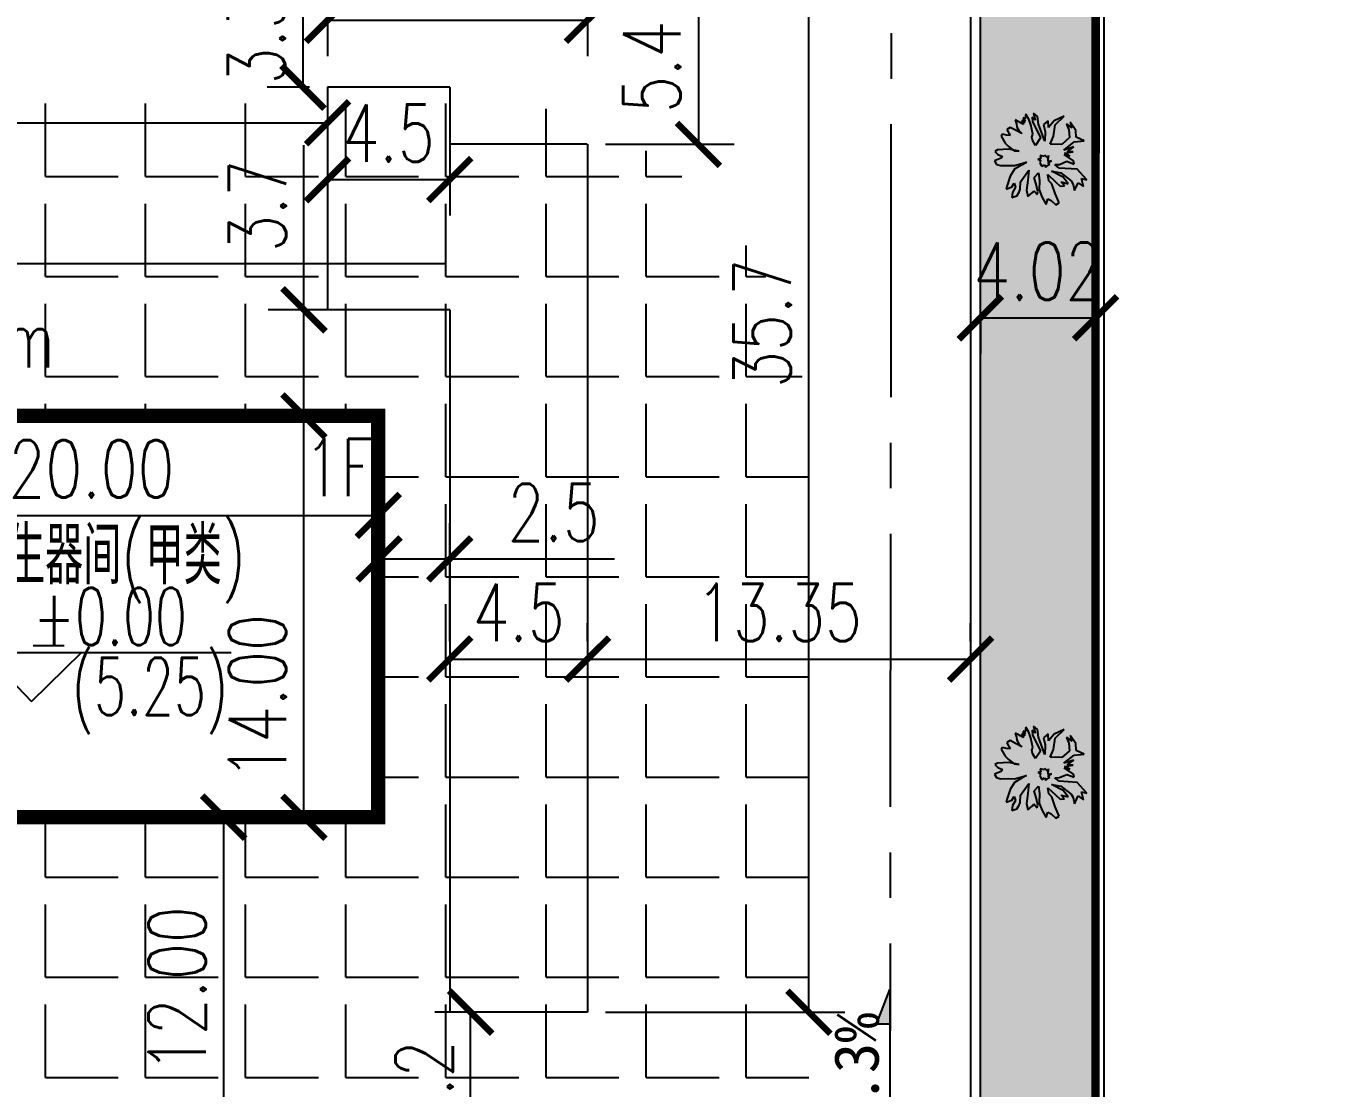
# Model space of a CAD drawing. Header units: millimetres. Extents: x 397874 to 6871063, y -8 to 5775840.
# Drawn here: x 429154.09 to 429199.26, y 2812781.55 to 2812818.61 of the extents above; entities that cross this region are included whole.
import ezdxf

# ---------------------------------------------------------------- set-up
doc = ezdxf.new("R2010")
doc.units = ezdxf.units.MM
doc.header["$LTSCALE"] = 1000
doc.linetypes.add('CENTER2', pattern=[28.575, 19.05, -3.175, 3.175, -3.175])
doc.linetypes.add('CONTINOUS', pattern=[0])
for name, color, linetype in [('_TCH_MASK', 7, 'Continuous'), ('GRASST', 62, 'Continuous'), ('T1', 92, 'Continuous'), ('居民地线', 2, 'Continuous')]:
    doc.layers.add(name, color=color, linetype=linetype)
doc.styles.add('DIM', font='txt')
doc.styles.add('dxfs', font='txt.shx', dxfattribs={"width": 0.7, "bigfont": 'dxfs.shx'})
doc.styles.add('HZTXT', font='txt.shx', dxfattribs={"width": 0.75, "bigfont": 'hzdx.shx'})
doc.styles.get("Standard").update_dxf_attribs({"font": 'txt', "bigfont": 'hzdx.shx'})
doc.dimstyles.new('ISO-25', dxfattribs={"dimtxt": 2, "dimasz": 0.75, "dimexe": 1.25, "dimexo": 0.625, "dimtad": 1, "dimdec": 1, "dimdsep": 46, "dimtxsty": 'HZTXT', "dimblk": 'ARCHTICK', "dimcen": 2.5, "dimadec": 0, "dimazin": 0, "dimtfac": 1, "dimtdec": 1, "dimtmove": 0, "dimatfit": 3, "dimldrblk": 'ARCHTICK', "dimfxl": 1, "dimarcsym": 0})

# ---------------------------------------------------------------- blocks, each defined once
blk = doc.blocks.new('_ArchTick')
at = {"color": 0, "linetype": 'ByBlock', "const_width": 0.15}
blk.add_lwpolyline([(-0.5, -0.5), (0.5, 0.5)], dxfattribs=at)
blk = doc.blocks.new('*D702')
at = {"color": 0, "linetype": 'CONTINOUS', "lineweight": -2, "transparency": 16777216}
for p, q in [((429146.373, 2812804.31), (429146.373, 2812800.277)), ((429166.373, 2812804.397), (429166.373, 2812800.277)), ((429146.373, 2812801.527), (429166.373, 2812801.527))]:
    blk.add_line(p, q, dxfattribs=at)
at = {"layer": 'Defpoints', "color": 0, "linetype": 'CONTINOUS', "transparency": 16777216}
for p in [(429146.373, 2812804.935), (429166.373, 2812805.022), (429166.373, 2812801.527)]:
    blk.add_point(p, dxfattribs=at)
at = {"color": 0, "linetype": 'CONTINOUS', "lineweight": -2, "transparency": 16777216, "xscale": 1.5, "yscale": 1.5, "zscale": 1.5, "rotation": 180}
blk.add_blockref('_ArchTick', (429146.373, 2812801.527), dxfattribs=at)
at = {"color": 0, "linetype": 'CONTINOUS', "lineweight": -2, "transparency": 16777216, "xscale": 1.5, "yscale": 1.5, "zscale": 1.5}
blk.add_blockref('_ArchTick', (429166.373, 2812801.527), dxfattribs=at)
at = {"color": 0, "linetype": 'CONTINOUS', "transparency": 16777216, "insert": (429156.373, 2812803.152), "char_height": 2, "attachment_point": 5, "style": 'HZTXT'}
blk.add_mtext('20.00', dxfattribs=at)
blk = doc.blocks.new('_None')
blk = doc.blocks.new('*D690')
at = {"color": 0, "linetype": 'CONTINOUS', "lineweight": -2, "transparency": 16777216}
for p, q in [((429191.39, 2812808.71), (429191.39, 2812807.174)), ((429187.373, 2812808.424), (429191.39, 2812808.424)), ((429187.373, 2812808.327), (429187.373, 2812807.174))]:
    blk.add_line(p, q, dxfattribs=at)
at = {"layer": 'Defpoints', "color": 0, "linetype": 'CONTINOUS', "transparency": 16777216}
for p in [(429191.39, 2812809.335), (429187.373, 2812808.952), (429191.39, 2812808.424)]:
    blk.add_point(p, dxfattribs=at)
at = {"color": 0, "linetype": 'CONTINOUS', "lineweight": -2, "transparency": 16777216, "xscale": 1.5, "yscale": 1.5, "zscale": 1.5, "rotation": 180}
blk.add_blockref('_ArchTick', (429187.373, 2812808.424), dxfattribs=at)
at = {"color": 0, "linetype": 'CONTINOUS', "lineweight": -2, "transparency": 16777216, "xscale": 1.5, "yscale": 1.5, "zscale": 1.5}
blk.add_blockref('_ArchTick', (429191.39, 2812808.424), dxfattribs=at)
at = {"color": 0, "linetype": 'CONTINOUS', "transparency": 16777216, "insert": (429189.382, 2812810.049), "char_height": 2, "attachment_point": 5, "style": 'HZTXT'}
blk.add_mtext('4.02', dxfattribs=at)
blk = doc.blocks.new('LV-5-1')
at = {"layer": 'T1', "color": 92, "linetype": 'Continuous'}
for p, q in [((-0.516, 1.342), (-0.547, 1.19)), ((-0.547, 1.19), (-0.487, 1.068)), ((-0.395, 1.25), (-0.516, 1.342)), ((-0.304, 1.098), (-0.395, 1.25)), ((-0.211, 1.372), (-0.242, 1.189)), ((-0.242, 1.189), (-0.182, 1.067)), ((-0.15, 1.311), (-0.211, 1.372)), ((0.062, 1.066), (-0.15, 1.311)), ((0.581, 1.248), (0.489, 1.156)), ((0.703, 1.247), (0.581, 1.248)), ((0.672, 1.034), (0.703, 1.247)), ((-0.731, 0.916), (-0.701, 0.733)), ((-0.548, 0.855), (-0.731, 0.916)), ((-0.305, 0.671), (-0.548, 0.855)), ((-0.487, 1.068), (-0.426, 1.007)), ((-0.426, 1.007), (-0.243, 0.884)), ((-0.182, 1.067), (-0.304, 1.098)), ((-0.243, 0.884), (-0.062, 0.487)), ((0.183, 0.852), (0.062, 1.066)), ((0.275, 0.791), (0.182, 0.426)), ((0.183, 0.578), (0.183, 0.852)), ((0.367, 0.943), (0.275, 0.791)), ((0.489, 1.156), (0.367, 0.943)), ((0.702, 0.973), (0.672, 1.034)), ((0.824, 1.064), (0.702, 0.973)), ((0.793, 0.698), (0.946, 1.003)), ((0.946, 1.094), (0.824, 1.064)), ((0.946, 1.003), (0.946, 1.094)), ((-1.22, 0.552), (-1.098, 0.43)), ((-0.976, 0.551), (-1.22, 0.552)), ((-1.098, 0.43), (-1.19, 0.369)), ((-0.732, 0.52), (-0.976, 0.551)), ((-0.671, 0.672), (-0.823, 0.642)), ((-0.823, 0.642), (-0.762, 0.581)), ((-0.762, 0.581), (-0.58, 0.52)), ((-0.489, 0.367), (-0.732, 0.52)), ((-0.701, 0.733), (-0.671, 0.672)), ((-0.58, 0.52), (-0.336, 0.458)), ((-0.336, 0.458), (-0.276, 0.275)), ((-0.062, 0.487), (-0.305, 0.671)), ((0.182, 0.426), (0.183, 0.578)), ((0.578, 0.455), (0.793, 0.698)), ((0.67, 0.577), (0.578, 0.455)), ((0.884, 0.667), (0.67, 0.577)), ((1.006, 0.698), (0.884, 0.667)), ((1.25, 0.697), (1.006, 0.698)), ((1.127, 0.453), (1.188, 0.545)), ((1.31, 0.453), (1.127, 0.453)), ((1.188, 0.545), (1.28, 0.636)), ((1.28, 0.636), (1.25, 0.697)), ((1.34, 0.453), (1.31, 0.453)), ((1.34, 0.331), (1.34, 0.453)), ((-1.19, 0.369), (-1.373, 0.309)), ((-1.373, 0.309), (-1.373, 0.187)), ((-1.373, 0.187), (-1.068, 0.155)), ((-1.068, 0.155), (-0.764, 0.093)), ((-0.764, 0.093), (-0.642, 0.123)), ((-0.459, 0.062), (-0.764, -0.029)), ((-0.642, 0.123), (-0.459, 0.062)), ((-0.276, 0.275), (-0.489, 0.367)), ((-0.246, 0), (-0.216, -0.03)), ((-0.154, 0), (-0.246, 0)), ((-0.154, 0.092), (-0.154, 0)), ((-0.032, 0.091), (-0.154, 0.092)), ((0.028, 0.03), (-0.032, 0.091)), ((0.09, 0.091), (0.028, 0.03)), ((0.059, -0.001), (0.09, 0.091)), ((1.004, 0.118), (1.187, 0.24)), ((1.126, 0.149), (1.004, 0.118)), ((1.248, 0.148), (1.126, 0.149)), ((1.187, 0.24), (1.34, 0.331)), ((1.217, -0.065), (1.461, 0.087)), ((1.339, 0.117), (1.248, 0.148)), ((1.461, 0.087), (1.339, 0.117)), ((-0.947, -0.089), (-1.009, -0.211)), ((-0.856, -0.181), (-1.009, -0.333)), ((-1.009, -0.211), (-0.856, -0.181)), ((-1.009, -0.333), (-0.765, -0.303)), ((-0.613, -0.303), (-0.979, -0.455)), ((-0.764, -0.029), (-0.947, -0.089)), ((-0.766, -0.791), (-0.46, -0.334)), ((-0.765, -0.303), (-0.429, -0.091)), ((-0.429, -0.091), (-0.613, -0.303)), ((-0.46, -0.334), (-0.308, -0.274)), ((-0.308, -0.274), (-0.369, -0.396)), ((-0.216, -0.03), (-0.216, -0.152)), ((-0.216, -0.152), (-0.155, -0.122)), ((-0.155, -0.122), (-0.155, -0.244)), ((-0.155, -0.244), (-0.124, -0.152)), ((-0.124, -0.152), (0.028, -0.244)), ((-0.033, -0.183), (0.089, -0.153)), ((0.028, -0.244), (-0.033, -0.183)), ((0.15, -0.031), (0.059, -0.001)), ((0.059, -0.123), (0.15, -0.031)), ((0.089, -0.153), (0.059, -0.123)), ((0.454, -0.368), (1.002, -0.461)), ((0.697, -0.521), (0.454, -0.368)), ((0.607, -0.307), (0.485, -0.063)), ((0.485, -0.063), (0.668, -0.063)), ((1.155, -0.339), (0.607, -0.307)), ((0.668, -0.063), (0.76, -0.094)), ((0.76, -0.094), (0.82, -0.155)), ((0.82, -0.155), (1.094, -0.248)), ((1.094, -0.248), (1.277, -0.279)), ((1.277, -0.401), (1.155, -0.339)), ((1.339, -0.065), (1.217, -0.065)), ((1.247, -0.126), (1.339, -0.065)), ((1.369, -0.127), (1.247, -0.126)), ((1.277, -0.279), (1.46, -0.279)), ((1.278, -0.157), (1.369, -0.127)), ((1.4, -0.157), (1.278, -0.157)), ((1.338, -0.187), (1.4, -0.157)), ((1.46, -0.279), (1.338, -0.187)), ((-1.132, -0.607), (-1.315, -0.697)), ((-1.315, -0.697), (-1.071, -0.759)), ((-1.283, -0.393), (-1.132, -0.607)), ((-1.101, -0.454), (-1.283, -0.393)), ((-1.071, -0.759), (-1.193, -0.881)), ((-0.979, -0.455), (-1.101, -0.454)), ((-0.4, -0.639), (-0.584, -0.791)), ((-0.492, -0.822), (-0.187, -0.67)), ((-0.369, -0.396), (-0.4, -0.639)), ((-0.187, -0.67), (-0.309, -0.792)), ((-0.309, -0.792), (-0.157, -0.701)), ((-0.157, -0.701), (-0.249, -0.945)), ((-0.127, -1.036), (-0.065, -0.732)), ((-0.065, -0.732), (-0.006, -1.128)), ((0.118, -0.763), (0.301, -0.459)), ((0.178, -1.068), (0.118, -0.763)), ((0.301, -0.459), (0.453, -0.672)), ((0.453, -0.672), (0.727, -0.887)), ((0.911, -0.582), (0.697, -0.521)), ((0.758, -0.673), (0.94, -0.765)), ((0.849, -0.917), (0.758, -0.673)), ((0.94, -0.765), (0.911, -0.582)), ((1.002, -0.461), (1.215, -0.553)), ((1.155, -0.431), (1.277, -0.401)), ((1.368, -0.492), (1.155, -0.431)), ((1.215, -0.553), (1.368, -0.492)), ((-1.193, -0.881), (-0.766, -0.791)), ((-0.584, -0.791), (-0.492, -0.822)), ((-0.249, -0.945), (-0.157, -0.792)), ((-0.157, -0.792), (-0.127, -1.036)), ((-0.006, -1.128), (-0.128, -1.402)), ((0.391, -1.16), (0.178, -1.068)), ((0.573, -1.191), (0.391, -1.16)), ((0.727, -0.887), (0.817, -1.253)), ((0.817, -1.253), (0.849, -0.917)), ((-0.128, -1.402), (0.086, -1.25)), ((0.086, -1.25), (0.268, -1.342)), ((0.268, -1.342), (0.573, -1.313)), ((0.39, -1.282), (0.573, -1.191)), ((0.573, -1.313), (0.39, -1.282))]:
    blk.add_line(p, q, dxfattribs=at)
at = {"layer": 'T1', "color": 92, "linetype": 'Continuous', "style": 'DIM', "flags": 1}
for tag in ['XVALUE', 'YVALUE']:
    blk.add_attdef(tag, (0.028, 0.03), '', height=0.00002, rotation=359.8254, dxfattribs=at)
blk = doc.blocks.new('*D705')
at = {"color": 0, "linetype": 'CONTINOUS', "lineweight": -2, "transparency": 16777216}
for p, q in [((429165.748, 2812805.002), (429162.533, 2812805.002)), ((429163.783, 2812791.002), (429163.783, 2812805.002)), ((429165.748, 2812791.002), (429162.533, 2812791.002))]:
    blk.add_line(p, q, dxfattribs=at)
at = {"layer": 'Defpoints', "color": 0, "linetype": 'CONTINOUS', "transparency": 16777216}
for p in [(429163.783, 2812805.002), (429166.373, 2812805.002), (429166.373, 2812791.002)]:
    blk.add_point(p, dxfattribs=at)
at = {"color": 0, "linetype": 'CONTINOUS', "lineweight": -2, "transparency": 16777216, "xscale": 1.5, "yscale": 1.5, "zscale": 1.5}
for p, rotation in [((429163.783, 2812805.002), 90), ((429163.783, 2812791.002), 270)]:
    blk.add_blockref('_ArchTick', p, dxfattribs=dict(at, rotation=rotation))
at = {"color": 0, "linetype": 'CONTINOUS', "transparency": 16777216, "insert": (429162.158, 2812795.197), "char_height": 2, "attachment_point": 5, "rotation": 90, "style": 'HZTXT'}
blk.add_mtext('14.00', dxfattribs=at)
blk = doc.blocks.new('*D706')
at = {"color": 0, "linetype": 'CONTINOUS', "lineweight": -2, "transparency": 16777216}
for p, q in [((429165.748, 2812791.002), (429159.735, 2812791.002)), ((429160.985, 2812779.002), (429160.985, 2812791.002)), ((429165.721, 2812779.002), (429159.735, 2812779.002))]:
    blk.add_line(p, q, dxfattribs=at)
at = {"layer": 'Defpoints', "color": 0, "linetype": 'CONTINOUS', "transparency": 16777216}
for p in [(429160.985, 2812791.002), (429166.373, 2812791.002), (429166.346, 2812779.002)]:
    blk.add_point(p, dxfattribs=at)
at = {"color": 0, "linetype": 'CONTINOUS', "lineweight": -2, "transparency": 16777216, "xscale": 1.5, "yscale": 1.5, "zscale": 1.5}
for p, rotation in [((429160.985, 2812791.002), 90), ((429160.985, 2812779.002), 270)]:
    blk.add_blockref('_ArchTick', p, dxfattribs=dict(at, rotation=rotation))
at = {"color": 0, "linetype": 'CONTINOUS', "transparency": 16777216, "insert": (429159.36, 2812785.002), "char_height": 2, "attachment_point": 5, "rotation": 90, "style": 'HZTXT'}
blk.add_mtext('12.00', dxfattribs=at)
blk = doc.blocks.new('*D925')
at = {"color": 0, "linetype": 'CONTINOUS', "lineweight": -2, "transparency": 16777216}
for p, q in [((429166.406, 2812797.145), (429166.406, 2812801.262)), ((429168.866, 2812797.145), (429168.866, 2812801.262)), ((429166.406, 2812800.012), (429168.866, 2812800.012)), ((429168.866, 2812800.012), (429174.616, 2812800.012))]:
    blk.add_line(p, q, dxfattribs=at)
at = {"layer": 'Defpoints', "color": 0, "linetype": 'CONTINOUS', "transparency": 16777216}
for p in [(429168.866, 2812800.012), (429166.406, 2812796.52), (429168.866, 2812796.52)]:
    blk.add_point(p, dxfattribs=at)
at = {"color": 0, "linetype": 'CONTINOUS', "lineweight": -2, "transparency": 16777216, "xscale": 1.5, "yscale": 1.5, "zscale": 1.5, "rotation": 180}
blk.add_blockref('_ArchTick', (429166.406, 2812800.012), dxfattribs=at)
at = {"color": 0, "linetype": 'CONTINOUS', "lineweight": -2, "transparency": 16777216, "xscale": 1.5, "yscale": 1.5, "zscale": 1.5}
blk.add_blockref('_ArchTick', (429168.866, 2812800.012), dxfattribs=at)
at = {"color": 0, "linetype": 'CONTINOUS', "transparency": 16777216, "insert": (429172.491, 2812801.637), "char_height": 2, "attachment_point": 5, "style": 'HZTXT'}
blk.add_mtext('2.5', dxfattribs=at)
blk = doc.blocks.new('*D926')
at = {"color": 0, "linetype": 'CONTINOUS', "lineweight": -2, "transparency": 16777216}
for p, q in [((429168.867, 2812797.145), (429168.867, 2812797.77)), ((429173.673, 2812797.145), (429173.673, 2812797.77)), ((429168.867, 2812796.52), (429173.673, 2812796.52))]:
    blk.add_line(p, q, dxfattribs=at)
at = {"layer": 'Defpoints', "color": 0, "linetype": 'CONTINOUS', "transparency": 16777216}
for p in [(429168.867, 2812796.52), (429173.673, 2812796.52), (429173.673, 2812796.52)]:
    blk.add_point(p, dxfattribs=at)
at = {"color": 0, "linetype": 'CONTINOUS', "lineweight": -2, "transparency": 16777216, "xscale": 1.5, "yscale": 1.5, "zscale": 1.5, "rotation": 180}
blk.add_blockref('_ArchTick', (429168.867, 2812796.52), dxfattribs=at)
at = {"color": 0, "linetype": 'CONTINOUS', "lineweight": -2, "transparency": 16777216, "xscale": 1.5, "yscale": 1.5, "zscale": 1.5}
blk.add_blockref('_ArchTick', (429173.673, 2812796.52), dxfattribs=at)
at = {"color": 0, "linetype": 'CONTINOUS', "transparency": 16777216, "insert": (429171.27, 2812798.145), "char_height": 2, "attachment_point": 5, "style": 'HZTXT'}
blk.add_mtext('4.5', dxfattribs=at)
blk = doc.blocks.new('*D928')
at = {"color": 0, "linetype": 'CONTINOUS', "lineweight": -2, "transparency": 16777216}
for p, q in [((429173.673, 2812797.145), (429173.673, 2812797.77)), ((429187.032, 2812797.145), (429187.032, 2812797.77)), ((429173.673, 2812796.52), (429187.032, 2812796.52))]:
    blk.add_line(p, q, dxfattribs=at)
at = {"layer": 'Defpoints', "color": 0, "linetype": 'CONTINOUS', "transparency": 16777216}
for p in [(429173.673, 2812796.52), (429187.032, 2812796.52), (429187.032, 2812796.52)]:
    blk.add_point(p, dxfattribs=at)
at = {"color": 0, "linetype": 'CONTINOUS', "lineweight": -2, "transparency": 16777216, "xscale": 1.5, "yscale": 1.5, "zscale": 1.5, "rotation": 180}
blk.add_blockref('_ArchTick', (429173.673, 2812796.52), dxfattribs=at)
at = {"color": 0, "linetype": 'CONTINOUS', "lineweight": -2, "transparency": 16777216, "xscale": 1.5, "yscale": 1.5, "zscale": 1.5}
blk.add_blockref('_ArchTick', (429187.032, 2812796.52), dxfattribs=at)
at = {"color": 0, "linetype": 'CONTINOUS', "transparency": 16777216, "insert": (429180.352, 2812798.145), "char_height": 2, "attachment_point": 5, "style": 'HZTXT'}
blk.add_mtext('13.35', dxfattribs=at)
blk = doc.blocks.new('*D929')
at = {"color": 0, "linetype": 'CONTINOUS', "lineweight": -2, "transparency": 16777216}
for p, q in [((429169.721, 2812784.202), (429168.346, 2812784.202)), ((429169.596, 2812779.002), (429169.596, 2812784.202)), ((429170.004, 2812779.002), (429170.846, 2812779.002))]:
    blk.add_line(p, q, dxfattribs=at)
at = {"layer": 'Defpoints', "color": 0, "linetype": 'CONTINOUS', "transparency": 16777216}
for p in [(429169.596, 2812784.202), (429170.346, 2812784.202), (429169.379, 2812779.002)]:
    blk.add_point(p, dxfattribs=at)
at = {"color": 0, "linetype": 'CONTINOUS', "lineweight": -2, "transparency": 16777216, "xscale": 1.5, "yscale": 1.5, "zscale": 1.5}
for p, rotation in [((429169.596, 2812784.202), 90), ((429169.596, 2812779.002), 270)]:
    blk.add_blockref('_ArchTick', p, dxfattribs=dict(at, rotation=rotation))
at = {"color": 0, "linetype": 'CONTINOUS', "transparency": 16777216, "insert": (429167.971, 2812781.602), "char_height": 2, "attachment_point": 5, "rotation": 90, "style": 'HZTXT'}
blk.add_mtext('5.2', dxfattribs=at)
blk = doc.blocks.new('*D930')
at = {"color": 0, "linetype": 'CONTINOUS', "lineweight": -2, "transparency": 16777216}
for p, q in [((429164.607, 2812819.251), (429164.607, 2812817.554)), ((429173.673, 2812819.251), (429173.673, 2812817.554)), ((429164.607, 2812818.804), (429173.673, 2812818.804))]:
    blk.add_line(p, q, dxfattribs=at)
at = {"layer": 'Defpoints', "color": 0, "linetype": 'CONTINOUS', "transparency": 16777216}
for p in [(429164.607, 2812819.876), (429173.673, 2812819.876), (429173.673, 2812818.804)]:
    blk.add_point(p, dxfattribs=at)
at = {"color": 0, "linetype": 'CONTINOUS', "lineweight": -2, "transparency": 16777216, "xscale": 1.5, "yscale": 1.5, "zscale": 1.5, "rotation": 180}
blk.add_blockref('_ArchTick', (429164.607, 2812818.804), dxfattribs=at)
at = {"color": 0, "linetype": 'CONTINOUS', "lineweight": -2, "transparency": 16777216, "xscale": 1.5, "yscale": 1.5, "zscale": 1.5}
blk.add_blockref('_ArchTick', (429173.673, 2812818.804), dxfattribs=at)
at = {"color": 0, "linetype": 'CONTINOUS', "transparency": 16777216, "insert": (429169.14, 2812820.429), "char_height": 2, "attachment_point": 5, "style": 'HZTXT'}
blk.add_mtext('9.0', dxfattribs=at)
blk = doc.blocks.new('*D931')
at = {"color": 0, "linetype": 'CONTINOUS', "lineweight": -2, "transparency": 16777216}
for p, q in [((429164.182, 2812819.876), (429162.501, 2812819.876)), ((429163.751, 2812816.469), (429163.751, 2812819.876)), ((429163.98, 2812816.469), (429162.501, 2812816.469))]:
    blk.add_line(p, q, dxfattribs=at)
at = {"layer": 'Defpoints', "color": 0, "linetype": 'CONTINOUS', "transparency": 16777216}
for p in [(429163.751, 2812819.876), (429164.807, 2812819.876), (429164.605, 2812816.469)]:
    blk.add_point(p, dxfattribs=at)
at = {"color": 0, "linetype": 'CONTINOUS', "lineweight": -2, "transparency": 16777216, "xscale": 1.5, "yscale": 1.5, "zscale": 1.5}
for p, rotation in [((429163.751, 2812819.876), 90), ((429163.751, 2812816.469), 270)]:
    blk.add_blockref('_ArchTick', p, dxfattribs=dict(at, rotation=rotation))
at = {"color": 0, "linetype": 'CONTINOUS', "transparency": 16777216, "insert": (429162.126, 2812818.172), "char_height": 2, "attachment_point": 5, "rotation": 90, "style": 'HZTXT'}
blk.add_mtext('3.3', dxfattribs=at)
blk = doc.blocks.new('*D932')
at = {"color": 0, "linetype": 'CONTINOUS', "lineweight": -2, "transparency": 16777216}
for p, q in [((429174.298, 2812819.876), (429178.789, 2812819.876)), ((429177.539, 2812819.876), (429177.539, 2812814.476)), ((429174.298, 2812814.476), (429178.789, 2812814.476))]:
    blk.add_line(p, q, dxfattribs=at)
at = {"layer": 'Defpoints', "color": 0, "linetype": 'CONTINOUS', "transparency": 16777216}
for p in [(429173.673, 2812819.876), (429173.673, 2812814.476), (429177.539, 2812814.476)]:
    blk.add_point(p, dxfattribs=at)
at = {"color": 0, "linetype": 'CONTINOUS', "lineweight": -2, "transparency": 16777216, "xscale": 1.5, "yscale": 1.5, "zscale": 1.5}
for p, rotation in [((429177.539, 2812819.876), 90), ((429177.539, 2812814.476), 270)]:
    blk.add_blockref('_ArchTick', p, dxfattribs=dict(at, rotation=rotation))
at = {"color": 0, "linetype": 'CONTINOUS', "transparency": 16777216, "insert": (429175.914, 2812817.176), "char_height": 2, "attachment_point": 5, "rotation": 90, "style": 'HZTXT'}
blk.add_mtext('5.4', dxfattribs=at)
blk = doc.blocks.new('*D933')
at = {"color": 0, "linetype": 'CONTINOUS', "lineweight": -2, "transparency": 16777216}
for p, q in [((429164.607, 2812815.844), (429164.607, 2812811.995)), ((429168.867, 2812815.844), (429168.867, 2812811.995)), ((429164.607, 2812813.245), (429168.867, 2812813.245))]:
    blk.add_line(p, q, dxfattribs=at)
at = {"layer": 'Defpoints', "color": 0, "linetype": 'CONTINOUS', "transparency": 16777216}
for p in [(429164.607, 2812816.469), (429168.867, 2812816.469), (429168.867, 2812813.245)]:
    blk.add_point(p, dxfattribs=at)
at = {"color": 0, "linetype": 'CONTINOUS', "lineweight": -2, "transparency": 16777216, "xscale": 1.5, "yscale": 1.5, "zscale": 1.5, "rotation": 180}
blk.add_blockref('_ArchTick', (429164.607, 2812813.245), dxfattribs=at)
at = {"color": 0, "linetype": 'CONTINOUS', "lineweight": -2, "transparency": 16777216, "xscale": 1.5, "yscale": 1.5, "zscale": 1.5}
blk.add_blockref('_ArchTick', (429168.867, 2812813.245), dxfattribs=at)
at = {"color": 0, "linetype": 'CONTINOUS', "transparency": 16777216, "insert": (429166.737, 2812814.87), "char_height": 2, "attachment_point": 5, "style": 'HZTXT'}
blk.add_mtext('4.5', dxfattribs=at)
blk = doc.blocks.new('*D971')
at = {"color": 0, "linetype": 'CONTINOUS', "lineweight": -2, "transparency": 16777216}
for p, q in [((429164.607, 2812815.844), (429164.607, 2812813.98)), ((429079.39, 2812815.695), (429079.39, 2812813.98)), ((429079.39, 2812815.23), (429164.607, 2812815.23))]:
    blk.add_line(p, q, dxfattribs=at)
at = {"layer": 'Defpoints', "color": 0, "linetype": 'CONTINOUS', "transparency": 16777216}
for p in [(429079.39, 2812816.32), (429164.607, 2812816.469), (429164.607, 2812815.23)]:
    blk.add_point(p, dxfattribs=at)
at = {"color": 0, "linetype": 'CONTINOUS', "lineweight": -2, "transparency": 16777216, "xscale": 1.5, "yscale": 1.5, "zscale": 1.5, "rotation": 180}
blk.add_blockref('_ArchTick', (429079.39, 2812815.23), dxfattribs=at)
at = {"color": 0, "linetype": 'CONTINOUS', "lineweight": -2, "transparency": 16777216, "xscale": 1.5, "yscale": 1.5, "zscale": 1.5}
blk.add_blockref('_ArchTick', (429164.607, 2812815.23), dxfattribs=at)
at = {"color": 0, "linetype": 'CONTINOUS', "transparency": 16777216, "insert": (429115.326, 2812816.855), "char_height": 2, "attachment_point": 5, "style": 'HZTXT'}
blk.add_mtext('85.0', dxfattribs=at)
blk = doc.blocks.new('*D972')
at = {"color": 0, "linetype": 'CONTINOUS', "lineweight": -2, "transparency": 16777216}
for p, q in [((429163.783, 2812808.702), (429163.783, 2812814.452)), ((429165.748, 2812808.702), (429162.533, 2812808.702)), ((429163.783, 2812805.002), (429163.783, 2812808.702)), ((429165.748, 2812805.002), (429162.533, 2812805.002))]:
    blk.add_line(p, q, dxfattribs=at)
at = {"layer": 'Defpoints', "color": 0, "linetype": 'CONTINOUS', "transparency": 16777216}
for p in [(429163.783, 2812808.702), (429166.373, 2812808.702), (429166.373, 2812805.002)]:
    blk.add_point(p, dxfattribs=at)
at = {"color": 0, "linetype": 'CONTINOUS', "lineweight": -2, "transparency": 16777216, "xscale": 1.5, "yscale": 1.5, "zscale": 1.5}
for p, rotation in [((429163.783, 2812808.702), 90), ((429163.783, 2812805.002), 270)]:
    blk.add_blockref('_ArchTick', p, dxfattribs=dict(at, rotation=rotation))
at = {"color": 0, "linetype": 'CONTINOUS', "transparency": 16777216, "insert": (429162.158, 2812812.327), "char_height": 2, "attachment_point": 5, "rotation": 90, "style": 'HZTXT'}
blk.add_mtext('3.7', dxfattribs=at)
blk = doc.blocks.new('*D977')
at = {"color": 0, "linetype": 'CONTINOUS', "lineweight": -2, "transparency": 16777216}
for p, q in [((429174.298, 2812819.876), (429182.643, 2812819.876)), ((429181.393, 2812784.202), (429181.393, 2812819.876)), ((429174.298, 2812784.202), (429182.643, 2812784.202))]:
    blk.add_line(p, q, dxfattribs=at)
at = {"layer": 'Defpoints', "color": 0, "linetype": 'CONTINOUS', "transparency": 16777216}
for p in [(429173.673, 2812819.876), (429181.393, 2812819.876), (429173.673, 2812784.202)]:
    blk.add_point(p, dxfattribs=at)
at = {"color": 0, "linetype": 'CONTINOUS', "lineweight": -2, "transparency": 16777216, "xscale": 1.5, "yscale": 1.5, "zscale": 1.5}
for p, rotation in [((429181.393, 2812819.876), 90), ((429181.393, 2812784.202), 270)]:
    blk.add_blockref('_ArchTick', p, dxfattribs=dict(at, rotation=rotation))
at = {"color": 0, "linetype": 'CONTINOUS', "transparency": 16777216, "insert": (429179.768, 2812808.228), "char_height": 2, "attachment_point": 5, "rotation": 90, "style": 'HZTXT'}
blk.add_mtext('35.7', dxfattribs=at)

msp = doc.modelspace()

# ---------------------------------------------------------------- hatches: boundary and pattern name
at = {"linetype": 'CONTINOUS'}
h = msp.add_hatch(dxfattribs=at)
h.set_pattern_fill('GRASS', color=3, scale=0.054, style=0)
h.set_pattern_definition([(90, (428986.6436, 2812723.6871), (-0.969867, 0.969867), [0.257175, -1.682559]), (45, (428986.6436, 2812723.6871), (-0.9698677, 0.9698677), [0.257175, -1.114425]), (135, (428986.6436, 2812723.6871), (-0.9698677, -0.9698677), [0.257175, -1.114425])])
edge = h.paths.add_edge_path()
edge.add_line((428996.534, 2812984.894), (429007.751, 2812986.572))
edge.add_arc((428245.5, 2812967.568), 762.487, 0.233679, 1.428202, ccw=False)
edge.add_line((429007.981, 2812970.678), (429010.393, 2812757.703))
edge.add_arc((429028.392, 2812757.891), 18, 180.5985, 268.1597)
edge.add_line((429027.814, 2812739.9), (429168.81, 2812735.37))
edge.add_arc((429182.64, 2812620.562), 115.638, 87.64632, 96.86841, ccw=False)
edge.add_line((429187.389, 2812736.102), (429187.391, 2812858.041))
edge.add_arc((425829.037, 2812780.795), 3359.242, 1.317645, 1.469012)
edge.add_line((429187.175, 2812866.913), (429187.032, 2812877.852))
edge.add_line((429187.032, 2812877.852), (429191.391, 2812878.102))
edge.add_line((429191.391, 2812878.102), (429191.395, 2812730.731))
edge.add_line((429191.395, 2812730.731), (429255.258, 2812727.933))
edge.add_line((429255.258, 2812727.933), (429255.258, 2812723.687))
edge.add_line((429255.258, 2812723.687), (429168.385, 2812728.376))
edge.add_line((429168.385, 2812728.376), (429129.36, 2812730.11))
edge.add_line((429129.36, 2812730.11), (429091.518, 2812731.731))
edge.add_line((429091.518, 2812731.731), (429068.655, 2812732.74))
edge.add_line((429068.655, 2812732.74), (428995.964, 2812736.193))
edge.add_arc((428996.365, 2812744.639), 8.455, 181.2844, 267.2807, ccw=False)
edge.add_line((428987.912, 2812744.449), (428988.493, 2812805.44))
edge.add_line((428988.493, 2812805.44), (428987.758, 2812883.63))
edge.add_line((428987.758, 2812883.63), (428987.248, 2812934.771))
edge.add_line((428987.248, 2812934.771), (428986.762, 2812983.747))
edge.add_line((428986.762, 2812983.747), (428996.534, 2812984.894))
h = msp.add_hatch(color=256, dxfattribs=at)
h.dxf.hatch_style = 1
h.paths.add_polyline_path([(429184.213, 2812783.784), (429183.752, 2812783.784), (429184.213, 2812784.991)])

# ---------------------------------------------------------------- linework, layer by layer
at = {"color": 3, "linetype": 'CONTINOUS'}
for p, q in [((429187.032, 2812877.852), (429187.032, 2812736.102)), ((429168.734, 2812810.302), (429079.072, 2812810.302)), ((429152.638, 2812796.745), (429161.242, 2812796.745)), ((429152.638, 2812796.745), (429154.277, 2812795.044)), ((429154.277, 2812795.044), (429156.02, 2812796.745))]:
    msp.add_line(p, q, dxfattribs=at)
at = {"color": 1, "linetype": 'CENTER2', "ltscale": 0.0005}
msp.add_line((429184.305, 2812858.039), (429184.186, 2812753.35), dxfattribs=at)
at = {"color": 6, "linetype": 'CONTINOUS'}
for p, q in [((429168.867, 2812816.469), (429164.605, 2812816.469)), ((429164.607, 2812816.469), (429164.607, 2812808.702)), ((429168.867, 2812816.469), (429168.867, 2812814.476)), ((429173.657, 2812814.476), (429168.867, 2812814.476)), ((429173.673, 2812814.476), (429173.673, 2812784.202)), ((429168.869, 2812808.702), (429164.607, 2812808.702)), ((429168.866, 2812808.702), (429168.867, 2812784.174)), ((429173.673, 2812784.202), (429168.867, 2812784.202))]:
    msp.add_line(p, q, dxfattribs=at)
at = {"color": 252, "linetype": 'CONTINOUS'}
for p, q in [((429154.764, 2812813.357), (429154.764, 2812815.897)), ((429158.256, 2812813.357), (429158.256, 2812815.897)), ((429161.749, 2812813.357), (429161.749, 2812815.897)), ((429165.241, 2812813.357), (429165.241, 2812815.897)), ((429168.734, 2812813.357), (429168.734, 2812815.897)), ((429172.226, 2812813.357), (429172.226, 2812815.712)), ((429175.719, 2812813.357), (429175.719, 2812814.247)), ((429154.764, 2812813.357), (429157.304, 2812813.357)), ((429158.256, 2812813.357), (429160.796, 2812813.357)), ((429161.749, 2812813.357), (429164.289, 2812813.357)), ((429165.241, 2812813.357), (429167.781, 2812813.357)), ((429168.734, 2812813.357), (429171.274, 2812813.357)), ((429172.226, 2812813.357), (429174.766, 2812813.357)), ((429175.719, 2812813.357), (429176.966, 2812813.357)), ((429154.764, 2812809.865), (429154.764, 2812812.405)), ((429158.256, 2812809.865), (429158.256, 2812812.405)), ((429161.749, 2812809.865), (429161.749, 2812812.405)), ((429165.241, 2812809.865), (429165.241, 2812812.405)), ((429168.734, 2812809.865), (429168.734, 2812812.405)), ((429172.226, 2812809.865), (429172.226, 2812812.405)), ((429175.719, 2812809.865), (429175.719, 2812812.405)), ((429179.211, 2812809.865), (429179.211, 2812810.947)), ((429154.764, 2812809.865), (429157.304, 2812809.865)), ((429158.256, 2812809.865), (429160.796, 2812809.865)), ((429161.749, 2812809.865), (429164.289, 2812809.865)), ((429165.241, 2812809.865), (429167.781, 2812809.865)), ((429168.734, 2812809.865), (429171.274, 2812809.865)), ((429172.226, 2812809.865), (429174.766, 2812809.865)), ((429175.719, 2812809.865), (429178.259, 2812809.865)), ((429179.211, 2812809.865), (429179.888, 2812809.865)), ((429154.764, 2812806.372), (429154.764, 2812808.912)), ((429158.256, 2812806.372), (429158.256, 2812808.912)), ((429161.749, 2812806.372), (429161.749, 2812808.912)), ((429165.241, 2812806.372), (429165.241, 2812808.912)), ((429168.734, 2812806.372), (429168.734, 2812808.912)), ((429172.226, 2812806.372), (429172.226, 2812808.912)), ((429175.719, 2812806.372), (429175.719, 2812808.912)), ((429179.211, 2812806.372), (429179.211, 2812808.912)), ((429154.764, 2812806.372), (429157.304, 2812806.372)), ((429158.256, 2812806.372), (429160.796, 2812806.372)), ((429161.749, 2812806.372), (429164.289, 2812806.372)), ((429165.241, 2812806.372), (429167.781, 2812806.372)), ((429168.734, 2812806.372), (429171.274, 2812806.372)), ((429172.226, 2812806.372), (429174.766, 2812806.372)), ((429175.719, 2812806.372), (429178.259, 2812806.372)), ((429179.211, 2812806.372), (429181.163, 2812806.372)), ((429154.764, 2812804.935), (429154.764, 2812805.42)), ((429158.256, 2812804.935), (429158.256, 2812805.42)), ((429161.749, 2812804.935), (429161.749, 2812805.42)), ((429165.241, 2812804.935), (429165.241, 2812805.42)), ((429168.734, 2812802.88), (429168.734, 2812805.42)), ((429172.226, 2812802.88), (429172.226, 2812805.42)), ((429175.719, 2812802.88), (429175.719, 2812805.42)), ((429179.211, 2812802.88), (429179.211, 2812805.42)), ((429166.406, 2812802.88), (429167.781, 2812802.88)), ((429168.734, 2812802.88), (429171.274, 2812802.88)), ((429172.226, 2812802.88), (429174.766, 2812802.88)), ((429175.719, 2812802.88), (429178.259, 2812802.88)), ((429179.211, 2812802.88), (429181.39, 2812802.88)), ((429168.734, 2812799.387), (429168.734, 2812801.927)), ((429172.226, 2812799.387), (429172.226, 2812801.927)), ((429175.719, 2812799.387), (429175.719, 2812801.927)), ((429179.211, 2812799.387), (429179.211, 2812801.927)), ((429166.406, 2812799.387), (429167.781, 2812799.387)), ((429168.734, 2812799.387), (429171.274, 2812799.387)), ((429172.226, 2812799.387), (429174.766, 2812799.387)), ((429175.719, 2812799.387), (429178.259, 2812799.387)), ((429179.211, 2812799.387), (429181.39, 2812799.387)), ((429168.734, 2812795.895), (429168.734, 2812798.435)), ((429172.226, 2812795.895), (429172.226, 2812798.435)), ((429175.719, 2812795.895), (429175.719, 2812798.435)), ((429179.211, 2812795.895), (429179.211, 2812798.435)), ((429166.406, 2812795.895), (429167.781, 2812795.895)), ((429168.734, 2812795.895), (429171.274, 2812795.895)), ((429172.226, 2812795.895), (429174.766, 2812795.895)), ((429175.719, 2812795.895), (429178.259, 2812795.895)), ((429179.211, 2812795.895), (429181.389, 2812795.895)), ((429168.734, 2812792.402), (429168.734, 2812794.942)), ((429172.226, 2812792.402), (429172.226, 2812794.942)), ((429175.719, 2812792.402), (429175.719, 2812794.942)), ((429179.211, 2812792.402), (429179.211, 2812794.942)), ((429166.406, 2812792.402), (429167.781, 2812792.402)), ((429168.734, 2812792.402), (429171.274, 2812792.402)), ((429172.226, 2812792.402), (429174.766, 2812792.402)), ((429175.719, 2812792.402), (429178.259, 2812792.402)), ((429179.211, 2812792.402), (429181.389, 2812792.402)), ((429168.734, 2812788.91), (429168.734, 2812791.45)), ((429172.226, 2812788.91), (429172.226, 2812791.45)), ((429175.719, 2812788.91), (429175.719, 2812791.45)), ((429179.211, 2812788.91), (429179.211, 2812791.45)), ((429154.764, 2812788.91), (429154.764, 2812791.035)), ((429158.256, 2812788.91), (429158.256, 2812791.035)), ((429161.749, 2812788.91), (429161.749, 2812791.035)), ((429165.241, 2812788.91), (429165.241, 2812791.035)), ((429154.764, 2812788.91), (429157.304, 2812788.91)), ((429158.256, 2812788.91), (429160.796, 2812788.91)), ((429161.749, 2812788.91), (429164.289, 2812788.91)), ((429165.241, 2812788.91), (429167.781, 2812788.91)), ((429168.734, 2812788.91), (429171.274, 2812788.91)), ((429172.226, 2812788.91), (429174.766, 2812788.91)), ((429175.719, 2812788.91), (429178.259, 2812788.91)), ((429179.211, 2812788.91), (429181.389, 2812788.91)), ((429154.764, 2812785.417), (429154.764, 2812787.957)), ((429158.256, 2812785.417), (429158.256, 2812787.957)), ((429161.749, 2812785.417), (429161.749, 2812787.957)), ((429165.241, 2812785.417), (429165.241, 2812787.957)), ((429168.734, 2812785.417), (429168.734, 2812787.957)), ((429172.226, 2812785.417), (429172.226, 2812787.957)), ((429175.719, 2812785.417), (429175.719, 2812787.957)), ((429179.211, 2812785.417), (429179.211, 2812787.957)), ((429154.764, 2812785.417), (429157.304, 2812785.417)), ((429158.256, 2812785.417), (429160.796, 2812785.417)), ((429161.749, 2812785.417), (429164.289, 2812785.417)), ((429165.241, 2812785.417), (429167.781, 2812785.417)), ((429168.734, 2812785.417), (429171.274, 2812785.417)), ((429172.226, 2812785.417), (429174.766, 2812785.417)), ((429175.719, 2812785.417), (429178.259, 2812785.417)), ((429179.211, 2812785.417), (429181.389, 2812785.417)), ((429154.764, 2812781.925), (429154.764, 2812784.465)), ((429158.256, 2812781.925), (429158.256, 2812784.465)), ((429161.749, 2812781.925), (429161.749, 2812784.465)), ((429165.241, 2812781.925), (429165.241, 2812784.465)), ((429168.734, 2812781.925), (429168.734, 2812784.465)), ((429172.226, 2812781.925), (429172.226, 2812784.465)), ((429175.719, 2812781.925), (429175.719, 2812784.465)), ((429179.211, 2812781.925), (429179.211, 2812784.465)), ((429154.764, 2812781.925), (429157.304, 2812781.925)), ((429158.256, 2812781.925), (429160.796, 2812781.925)), ((429161.749, 2812781.925), (429164.289, 2812781.925)), ((429165.241, 2812781.925), (429167.781, 2812781.925)), ((429168.734, 2812781.925), (429171.274, 2812781.925)), ((429172.226, 2812781.925), (429174.766, 2812781.925)), ((429175.719, 2812781.925), (429178.259, 2812781.925)), ((429179.211, 2812781.925), (429181.389, 2812781.925))]:
    msp.add_line(p, q, dxfattribs=at)
at = {"color": 0, "linetype": 'CONTINOUS', "ltscale": 10}
msp.add_line((429154.336, 2812796.989), (429155.42, 2812796.989), dxfattribs=at)
at = {"color": 0}
msp.add_line((429184.213, 2812783.944), (429184.213, 2812777.203), dxfattribs=at)
at = {"color": 1, "linetype": 'CONTINOUS', "const_width": 0.3}
msp.add_lwpolyline([(429007.104, 2813029.476), (429007.411, 2813029.553), (429007.719, 2813029.625), (429008.028, 2813029.691), (429008.338, 2813029.753), (429008.648, 2813029.811), (429008.96, 2813029.863), (429009.273, 2813029.91), (429009.586, 2813029.952), (429009.9, 2813029.99), (429010.214, 2813030.022), (429010.529, 2813030.049), (429010.844, 2813030.072), (429011.16, 2813030.089), (429011.476, 2813030.102), (429011.792, 2813030.109), (429012.108, 2813030.111), (429191.395, 2813030.094), (429191.388, 2812730.735)], dxfattribs=at)
msp.add_lwpolyline([(429007.104, 2813029.476), (429007.411, 2813029.553), (429007.719, 2813029.625), (429008.028, 2813029.691), (429008.338, 2813029.753), (429008.648, 2813029.811), (429008.96, 2813029.863), (429009.273, 2813029.91), (429009.586, 2813029.952), (429009.9, 2813029.99), (429010.214, 2813030.022), (429010.529, 2813030.049), (429010.844, 2813030.072), (429011.16, 2813030.089), (429011.476, 2813030.102), (429011.792, 2813030.109), (429012.108, 2813030.111), (429191.395, 2813030.094), (429191.388, 2812730.735)], dxfattribs=at)
at = {"color": 0, "linetype": 'CONTINOUS'}
msp.add_lwpolyline([(429184.213, 2812784.991), (429184.213, 2812783.784), (429183.752, 2812783.784), (429184.213, 2812784.991)], dxfattribs=at)
at = {"layer": '_TCH_MASK', "color": 2, "linetype": 'CONTINOUS'}
msp.add_line((429187.371, 2812878.105), (429187.371, 2812735.179), dxfattribs=at)
at = {"layer": '_TCH_MASK', "color": 4, "linetype": 'CONTINOUS', "const_width": 0.5}
msp.add_lwpolyline([(429146.373, 2812791.002), (429146.373, 2812805.002), (429166.373, 2812805.002), (429166.373, 2812791.002), (429146.373, 2812791.002)], dxfattribs=at)
at = {"layer": '居民地线', "color": 151, "linetype": 'Continuous', "lineweight": -3, "ltscale": 0.5, "flags": 128}
for points in [[(429180.458, 2813015.362), (429191.683, 2813015.362), (429191.683, 2812730.502), (429015.97, 2812738.205, -0.343146), (428994.244, 2812760.791, -0.343146)], [(429180.458, 2813015.185), (429191.283, 2813015.138), (429191.283, 2812731.002), (429016.007, 2812738.685, -0.342925), (428994.641, 2812760.915)]]:
    msp.add_lwpolyline(points, format="xyb", dxfattribs=at)

# ---------------------------------------------------------------- block references
at = {"layer": 'GRASST', "xscale": 1.154735999051131, "yscale": 1.154735999051131, "zscale": 1.154735999051131, "rotation": 120.0001998542545}
for p in [(429189.519, 2812813.916), (429189.519, 2812792.525)]:
    msp.add_blockref('LV-5-1', p, dxfattribs=at)

# ---------------------------------------------------------------- texts
at = {"color": 0, "linetype": 'CONTINOUS', "ltscale": 10}
for s, style, width, p in [('2.73*2m', 'dxfs', 0.7, (429146.927, 2812806.694)), ('发生器间(甲类)', 'dxfs', 0.7, (429152.097, 2812799.13, 22.464)), ('+0.00', 'HZTXT', 0.65, (429154.351, 2812797.005)), ('(5.25)', 'HZTXT', 0.65, (429155.685, 2812794.567))]:
    msp.add_text(s, height=2, dxfattribs=dict(at, style=style, width=width)).set_placement(p)
at = {"color": 3, "linetype": 'CONTINOUS', "ltscale": 10, "style": 'HZTXT', "width": 0.75}
msp.add_text('1F', height=2, dxfattribs=at).set_placement((429163.783, 2812802.197))
at = {"color": 0, "insert": (429182.268, 2812784.194), "char_height": 3.9, "width": 8.73924, "attachment_point": 3, "rotation": 90}
msp.add_mtext('{\\H0.4x;i\\fSimSun|b0|i0|c134|p2;=0.3%\\P  }', dxfattribs=at)

# ---------------------------------------------------------------- dimensions: what is measured, and where the dimension line sits
at = {"color": 3, "linetype": 'CONTINOUS'}
for base, p1, p2, text, picture, middle in [((429173.673, 2812818.804), (429164.607, 2812819.876), (429173.673, 2812819.876), '9.0', '*D930', (429169.14, 2812820.429)), ((429168.867, 2812813.245), (429164.607, 2812816.469), (429168.867, 2812816.469), '4.5', '*D933', (429166.737, 2812814.87)), ((429173.673, 2812796.52), (429168.867, 2812796.52), (429173.673, 2812796.52), '4.5', '*D926', (429171.27, 2812798.145)), ((429187.032, 2812796.52), (429173.673, 2812796.52), (429187.032, 2812796.52), '13.35', '*D928', (429180.352, 2812798.145))]:
    dim = msp.add_linear_dim(base=base, p1=p1, p2=p2, text=text, dimstyle='ISO-25', override={"dimasz": 1.5, "dimzin": 0, "dimldrblk": 'None'}, dxfattribs=at)
    dim.commit()
    dim.dimension.update_dxf_attribs({"geometry": picture, "text_midpoint": middle})
dim = msp.add_linear_dim(base=(429163.751, 2812819.876), p1=(429164.605, 2812816.469), p2=(429164.807, 2812819.876), angle=90, text='3.3', dimstyle='ISO-25', override={"dimasz": 1.5, "dimzin": 0, "dimldrblk": 'None'}, dxfattribs=at)
dim.commit()
dim.dimension.update_dxf_attribs({"geometry": '*D931', "text_midpoint": (429163.751, 2812818.172), "dimtype": 160})
for base, p1, p2, angle, override, picture, middle in [((429177.539, 2812814.476), (429173.673, 2812819.876), (429173.673, 2812814.476), 90, {"dimasz": 1.5, "dimzin": 0, "dimldrblk": 'None'}, '*D932', (429175.914, 2812817.176)), ((429163.783, 2812808.702), (429166.373, 2812805.002), (429166.373, 2812808.702), 90, {"dimasz": 1.5, "dimzin": 0, "dimldrblk": 'None'}, '*D972', (429162.158, 2812812.327)), ((429166.373, 2812801.527), (429146.373, 2812804.935), (429166.373, 2812805.022), 180, {"dimasz": 1.5, "dimdec": 2, "dimzin": 0, "dimldrblk": 'None'}, '*D702', (429156.373, 2812803.152)), ((429160.985, 2812791.002), (429166.346, 2812779.002), (429166.373, 2812791.002), 90, {"dimasz": 1.5, "dimdec": 2, "dimzin": 0, "dimldrblk": 'None'}, '*D706', (429159.36, 2812785.002)), ((429169.596, 2812784.202), (429169.379, 2812779.002), (429170.346, 2812784.202), 90, {"dimasz": 1.5, "dimzin": 0, "dimldrblk": 'None'}, '*D929', (429167.971, 2812781.602))]:
    dim = msp.add_linear_dim(base=base, p1=p1, p2=p2, angle=angle, dimstyle='ISO-25', override=override, dxfattribs=at)
    dim.commit()
    dim.dimension.update_dxf_attribs({"geometry": picture, "text_midpoint": middle})
for base, p1, p2, override, picture, middle in [((429181.393, 2812819.876), (429173.673, 2812784.202), (429173.673, 2812819.876), {"dimasz": 1.5, "dimzin": 0, "dimldrblk": 'None'}, '*D977', (429181.393, 2812808.228)), ((429163.783, 2812805.002), (429166.373, 2812791.002), (429166.373, 2812805.002), {"dimasz": 1.5, "dimdec": 2, "dimzin": 0, "dimldrblk": 'None'}, '*D705', (429163.783, 2812795.197))]:
    dim = msp.add_linear_dim(base=base, p1=p1, p2=p2, angle=90, dimstyle='ISO-25', override=override, dxfattribs=at)
    dim.commit()
    dim.dimension.update_dxf_attribs({"geometry": picture, "text_midpoint": middle, "dimtype": 160})
dim = msp.add_linear_dim(base=(429164.607, 2812815.23), p1=(429079.39, 2812816.32), p2=(429164.607, 2812816.469), text='85.0', dimstyle='ISO-25', override={"dimasz": 1.5, "dimzin": 0, "dimldrblk": 'None'}, dxfattribs=at)
dim.commit()
dim.dimension.update_dxf_attribs({"geometry": '*D971', "text_midpoint": (429115.326, 2812815.23), "dimtype": 160})
dim = msp.add_linear_dim(base=(429191.39, 2812808.424), p1=(429187.373, 2812808.952), p2=(429191.39, 2812809.335), dimstyle='ISO-25', override={"dimasz": 1.5, "dimdec": 2, "dimzin": 0, "dimldrblk": 'None'}, dxfattribs=at)
dim.commit()
dim.dimension.update_dxf_attribs({"geometry": '*D690', "text_midpoint": (429189.382, 2812808.424), "dimtype": 160})
dim = msp.add_linear_dim(base=(429168.866, 2812800.012), p1=(429166.406, 2812796.52), p2=(429168.866, 2812796.52), dimstyle='ISO-25', override={"dimasz": 1.5, "dimzin": 0, "dimldrblk": 'None'}, dxfattribs=at)
dim.commit()
dim.dimension.update_dxf_attribs({"geometry": '*D925', "text_midpoint": (429172.491, 2812801.637)})

doc.saveas('drawing.dxf')
